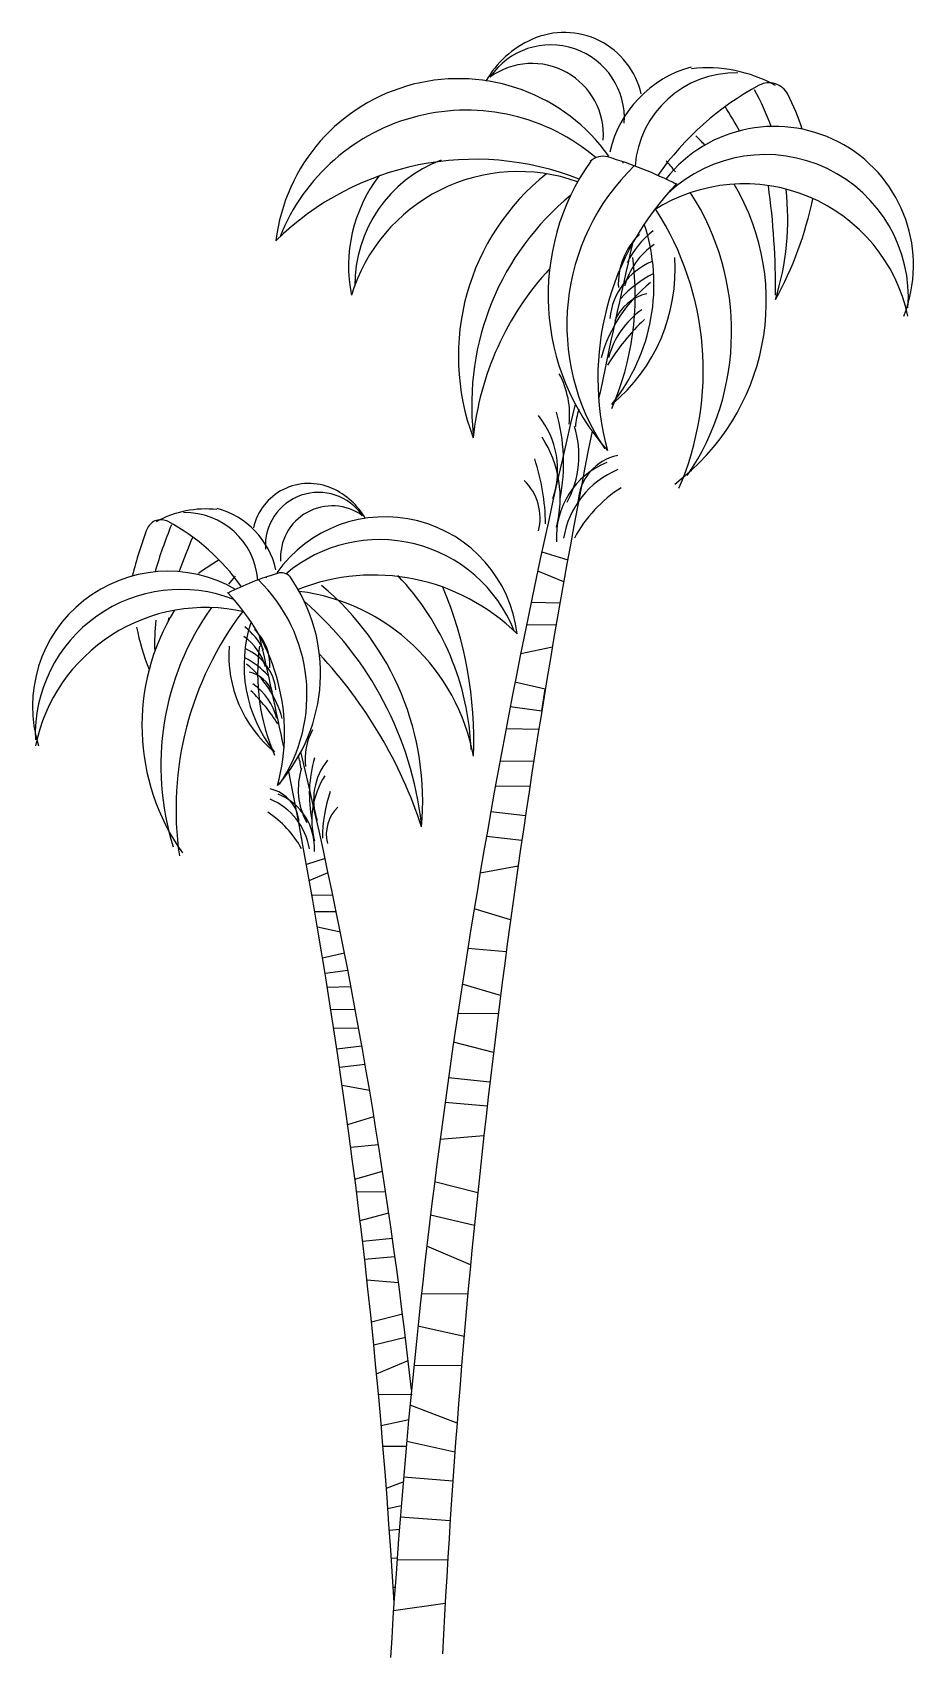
# Model space of a CAD drawing. Header units: millimetres. Extents: x 259.08 to 263.18, y 167.83 to 175.41.
import ezdxf

# ---------------------------------------------------------------- set-up
doc = ezdxf.new("R2010")
doc.units = ezdxf.units.MM

msp = doc.modelspace()

# ---------------------------------------------------------------- linework, layer by layer
for p, q in [((261.4487, 172.9891), (261.5693, 172.9515)), ((261.5509, 172.8486), (261.4295, 172.8992)), ((261.399, 172.7539), (261.5335, 172.7506)), ((261.5156, 172.6475), (261.3772, 172.6479)), ((261.3504, 172.5154), (261.4983, 172.5466)), ((261.465, 172.3479), (261.3236, 172.3804)), ((261.4486, 172.2476), (261.465, 172.3479)), ((261.3016, 172.2672), (261.4486, 172.2476)), ((261.4346, 172.1604), (261.2818, 172.1635)), ((261.254, 172.0146), (261.4113, 172.0133)), ((261.3932, 171.8962), (261.2321, 171.8951)), ((261.2112, 171.7785), (261.3726, 171.7597)), ((261.3552, 171.6423), (261.1906, 171.6617)), ((260.439, 171.5586), (260.3518, 171.5315)), ((261.1617, 171.4929), (261.3383, 171.525)), ((260.3651, 171.4571), (260.4528, 171.4937)), ((260.4748, 171.3887), (260.3777, 171.3863)), ((260.3906, 171.3118), (260.4906, 171.3121)), ((261.303, 171.2732), (261.1336, 171.3241)), ((260.51, 171.2164), (260.4031, 171.2389)), ((261.1042, 171.1418), (261.2831, 171.1251)), ((260.4272, 171.0954), (260.5293, 171.1188)), ((260.439, 171.0229), (260.4272, 171.0954)), ((260.5452, 171.0371), (260.439, 171.0229)), ((260.4492, 170.9599), (260.5595, 170.9621)), ((261.2565, 170.9207), (261.0779, 170.9727)), ((260.5796, 170.8546), (260.466, 170.8536)), ((261.0576, 170.8386), (261.2457, 170.8359)), ((260.479, 170.769), (260.5954, 170.7682)), ((260.6106, 170.684), (260.4939, 170.6704)), ((261.2234, 170.6544), (261.0377, 170.7029)), ((260.5065, 170.5856), (260.6254, 170.5996)), ((261.0142, 170.5383), (261.2072, 170.5178)), ((260.6463, 170.4777), (260.5187, 170.5009)), ((261.194, 170.4039), (260.9979, 170.4208)), ((260.5442, 170.319), (260.6666, 170.3557)), ((260.6878, 170.224), (260.5586, 170.2119)), ((260.9752, 170.2512), (261.1788, 170.268)), ((260.5778, 170.0642), (260.7069, 170.1018)), ((260.7215, 170.0049), (260.5856, 170.003)), ((261.1501, 170.0002), (260.9494, 170.051)), ((260.6017, 169.8719), (260.7359, 169.9069)), ((260.9306, 169.8983), (261.1347, 169.8492)), ((260.7529, 169.788), (260.6134, 169.7732)), ((260.6229, 169.6909), (260.7646, 169.7031)), ((261.1168, 169.665), (260.9131, 169.7515)), ((260.7811, 169.5806), (260.634, 169.5927)), ((260.8882, 169.5318), (261.1042, 169.53)), ((260.6547, 169.3992), (260.7997, 169.4359)), ((260.8133, 169.3256), (260.6658, 169.2901)), ((261.0864, 169.3301), (260.8717, 169.379)), ((260.6788, 169.1571), (260.8259, 169.2195)), ((260.8529, 169.1966), (261.075, 169.1958)), ((260.8439, 169.0608), (260.6879, 169.0595)), ((260.7007, 168.9151), (260.8286, 168.9443)), ((261.0536, 168.927), (260.8347, 169.0099)), ((260.8171, 168.8185), (260.709, 168.8181)), ((260.8193, 168.8433), (261.0436, 168.7927)), ((260.7244, 168.6239), (260.8028, 168.6536)), ((261.0339, 168.6564), (260.8046, 168.6745)), ((260.7935, 168.5408), (260.7316, 168.5268)), ((260.7895, 168.4905), (261.0216, 168.473)), ((260.7386, 168.4284), (260.7849, 168.432)), ((260.7747, 168.2979), (260.7475, 168.2959)), ((261.0101, 168.2875), (260.774, 168.2889)), ((260.7558, 168.1619), (260.7649, 168.1619)), ((260.7575, 168.0528), (260.9986, 168.0868))]:
    msp.add_line(p, q)
for centre, radius, start, end in [((261.5926, 174.953), 0.4652, 114.06563, 150.48175), ((261.5528, 175.0421), 0.3677, 12.80427, 114.06563), ((261.4909, 175.0092), 0.3429, 356.24002, 145.81917), ((261.4028, 174.9319), 0.3333, 355.96229, 125.9285), ((262.2871, 174.7327), 0.5353, 105.48627, 167.04911), ((262.2204, 174.5959), 0.6493, 60.79991, 96.58022), ((261.0611, 174.3372), 0.8574, 35.33029, 173.18063), ((262.3517, 174.7514), 0.4701, 88.84302, 175.66934), ((263.1177, 173.9497), 1.3802, 118.404, 144.88456), ((262.5077, 175.0777), 0.0978, 27.03869, 118.404), ((261.3422, 174.5396), 1.2522, 20.1907, 28.81471), ((261.6473, 174.6385), 1.0638, 17.53762, 27.03869), ((261.0972, 174.1139), 0.9337, 49.63735, 158.3383), ((260.1264, 173.6928), 2.5725, 29.28497, 32.23382), ((262.5331, 174.3248), 0.6472, 338.46759, 141.61836), ((261.4281, 174.1578), 1.0664, 42.96569, 46.23988), ((261.1371, 173.4961), 1.3225, 68.45712, 134.52069), ((261.2009, 174.2323), 0.6233, 110.80154, 180.48025), ((262.5636, 174.1851), 1.0854, 144.80495, 221.83061), ((262.5992, 174.0466), 1.0337, 134.07355, 213.9976), ((261.7329, 174.7518), 0.0811, 73.4657, 136.02172), ((261.213, 173.0007), 1.9077, 63.08964, 73.4657), ((262.1883, 174.8741), 0.3692, 190.39472, 191.48084), ((261.1398, 174.0147), 1.1932, 38.69487, 41.84131), ((262.4913, 174.1751), 0.6652, 355.79366, 133.07823), ((261.2429, 174.321), 0.6946, 142.85132, 191.3124), ((261.3404, 173.9478), 0.8138, 70.23219, 163.06862), ((262.1456, 173.9007), 1.0855, 128.42947, 200.54026), ((263.0064, 173.8), 1.2966, 135.70473, 195.14703), ((262.392, 173.9245), 0.7799, 12.04436, 122.59331), ((261.4281, 174.1578), 1.0664, 306.86535, 30.7421), ((262.0764, 174.7018), 0, 306.17929, 0), ((259.1852, 174.2248), 3.3522, 359.31602, 8.08476), ((262.3878, 173.6737), 1.2659, 129.45119, 186.08977), ((261.1398, 174.0147), 1.1932, 325.78684, 32.91218), ((261.3422, 174.5396), 1.2522, 342.60647, 6.42451), ((261.0737, 174.9739), 1.6721, 331.07784, 348.31071), ((260.8185, 173.8343), 1.3826, 336.59628, 32.86423), ((261.0799, 174.235), 0.8914, 321.18473, 18.39749), ((262.1212, 174.2389), 0.316, 133.57413, 183.23565), ((262.2344, 174.1446), 0.433, 128.17505, 153.78673), ((300.1742, 165.7216), 39.2799, 167.19729, 168.27789), ((262.1728, 174.1329), 0.3517, 124.83654, 164.47159), ((262.0885, 174.0432), 0.3249, 113.14785, 174.00815), ((260.556, 174.1848), 1.328, 336.56873, 7.61695), ((261.2567, 174.3033), 0.8131, 309.54608, 4.05674), ((262.4886, 173.381), 1.3666, 137.23274, 174.17097), ((262.3841, 173.7124), 0.6835, 128.91351, 164.61685), ((262.1967, 173.8289), 0.5103, 116.77672, 138.10744), ((261.9841, 173.9857), 0.2114, 102.69092, 157.69375), ((262.1451, 173.7918), 0.399, 125.31379, 165.20519), ((262.7031, 173.2665), 1.1189, 133.95396, 147.9982), ((261.1731, 173.6267), 0.4052, 353.86805, 28.35064), ((295.0522, 165.7672), 34.3708, 166.69403, 176.55226), ((260.6953, 173.4033), 0.8549, 348.79905, 16.07419), ((261.8589, 173.5604), 0.2541, 158.66248, 177.3148), ((261.1215, 173.3709), 0.4011, 340.54387, 39.0803), ((261.1664, 173.4367), 0.4553, 331.71791, 17.44101), ((300.3841, 165.932), 39.4444, 168.86259, 177.21086), ((261.0098, 173.2375), 0.5245, 345.19964, 32.92589), ((260.459, 173.107), 1.0073, 0.73195, 18.24514), ((261.8925, 173.0564), 0.3762, 111.98409, 183.12569), ((261.8525, 173.2083), 0.2357, 102.31217, 176.93315), ((262.7651, 174.0448), 1.1687, 209.53146, 209.53763), ((261.9623, 172.9863), 0.4174, 112.55445, 170.80589), ((260.3638, 173.0418), 0.2657, 65.93437, 167.19573), ((260.4084, 173.018), 0.2477, 34.18083, 183.75998), ((260.335, 172.9775), 0.3361, 29.51825, 65.93437), ((261.2025, 173.1478), 0.2383, 345.08244, 46.69754), ((262.1612, 172.7518), 0.6362, 122.59405, 151.74505), ((259.8814, 172.7195), 0.4691, 83.41978, 119.20009), ((259.8332, 172.8183), 0.3868, 12.95089, 74.51373), ((260.4721, 172.9622), 0.2408, 54.0715, 184.03771), ((259.6739, 173.0675), 0.0706, 61.596, 152.96131), ((261.7764, 172.2764), 2.2178, 157.78655, 163.7931), ((259.2332, 172.2526), 0.9971, 35.11544, 61.596), ((259.7866, 172.8318), 0.3396, 4.33066, 91.15698), ((260.719, 172.5326), 0.6194, 6.81937, 144.66971), ((261.4682, 172.3932), 1.9871, 159.17494, 165.93952), ((265.3404, 170.7671), 5.975, 157.45155, 159.09617), ((260.6929, 172.3713), 0.6746, 21.6617, 130.36265), ((260.7946, 171.5428), 1.6446, 121.09983, 125.09218), ((259.7069, 172.2672), 0.631, 60.03612, 196.90678), ((260.6092, 171.567), 1.3783, 106.5343, 116.91036), ((260.6621, 172.2996), 0.862, 138.15869, 141.30513), ((260.2337, 172.8321), 0.0586, 43.97828, 106.5343), ((259.6334, 172.4226), 0.7842, 318.16939, 35.19505), ((260.664, 171.9249), 0.9555, 45.47931, 111.54288), ((259.8801, 172.0231), 1.2395, 2.00481, 43.58629), ((259.7666, 172.1352), 0.678, 68.60563, 181.96407), ((259.6078, 172.3226), 0.7468, 326.0024, 45.92645), ((259.9046, 172.9205), 0.2667, 348.51916, 349.60528), ((260.1989, 171.8653), 0.9468, 10.38435, 82.7548), ((259.585, 171.8261), 1.3089, 354.75297, 50.19442), ((259.2965, 172.1109), 1.8352, 357.65942, 22.86258), ((259.882, 171.9193), 0.8098, 77.23204, 168.28387), ((260.942, 171.9924), 1.2683, 144.51339, 197.38222), ((259.3135, 172.1444), 0.9368, 344.85297, 44.29527), ((259.9854, 172.796), 0, 180, 233.82071), ((259.2706, 171.5323), 1.6287, 6.63406, 48.8843), ((260.6142, 172.1789), 1.0287, 148.52246, 215.24362), ((260.5493, 172.5682), 0.9047, 173.57549, 182.70548), ((262.1077, 172.3408), 2.4219, 171.91524, 172.30554), ((261.2728, 171.7875), 1.5283, 142.81314, 188.14167), ((260.7054, 172.4588), 0.644, 161.60251, 218.81527), ((260.7433, 172.882), 1.208, 191.68929, 201.46756), ((259.9158, 172.385), 0.2541, 15.52841, 55.16346), ((259.8713, 172.3935), 0.3128, 26.21327, 51.82495), ((259.9531, 172.4615), 0.2283, 356.76435, 46.42587), ((232.4611, 166.3081), 28.3784, 11.72211, 12.80271), ((260.5776, 172.5081), 0.5874, 175.94326, 230.45392), ((259.9767, 172.3201), 0.2347, 5.99185, 66.85215), ((261.0839, 172.4225), 0.9594, 172.38305, 203.43127), ((258.8186, 171.0274), 2.1784, 18.16247, 42.97181), ((259.8986, 172.1653), 0.3687, 41.89256, 63.22328), ((259.7632, 172.0812), 0.4938, 15.38315, 51.08649), ((260.0522, 172.2786), 0.1527, 22.30625, 77.30908), ((259.9358, 172.1385), 0.2882, 14.79481, 54.68621), ((259.5327, 171.759), 0.8083, 32.0018, 46.04604), ((260.638, 172.0193), 0.2927, 151.64936, 186.13195), ((236.1616, 166.341), 24.8317, 6.3363, 13.30597), ((260.1426, 171.9714), 0.1836, 2.6852, 21.33752), ((260.6429, 171.882), 0.329, 162.55899, 208.28209), ((260.9832, 171.8579), 0.6177, 163.92581, 191.20095), ((260.6754, 171.8344), 0.2898, 140.9197, 199.45613), ((259.4879, 172.3213), 0.8444, 330.46237, 330.46854), ((232.3095, 166.4601), 28.4972, 3.27943, 11.13741), ((260.7561, 171.7381), 0.3789, 147.07411, 194.80036), ((260.1472, 171.717), 0.1703, 3.06685, 77.68783), ((260.0679, 171.5566), 0.3016, 9.19411, 67.44555), ((260.1183, 171.6072), 0.2718, 356.87431, 68.01591), ((261.154, 171.6438), 0.7278, 161.75486, 179.26805), ((259.9242, 171.3872), 0.4596, 28.25495, 57.40595), ((260.6168, 171.6732), 0.1722, 133.30246, 194.91756)]:
    msp.add_arc(centre, radius, start, end)

doc.saveas('drawing.dxf')
